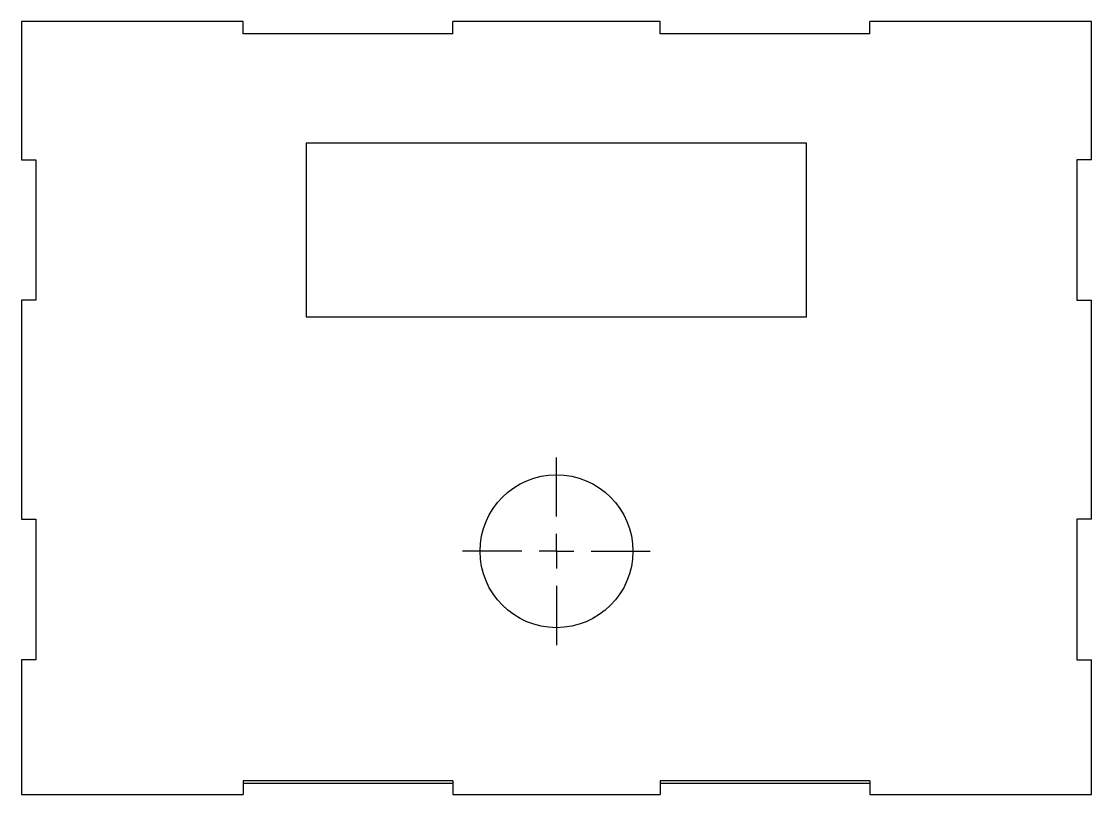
# Model space of a CAD drawing. Extents: x 264 to 418, y 295 to 406.
import ezdxf

# ---------------------------------------------------------------- set-up
doc = ezdxf.new("R2010")
doc.units = 0
doc.linetypes.add('SLD-CONTINUA', pattern=[0])
doc.layers.get('0').update_dxf_attribs({"linetype": 'CONTINUOUS'})

# ---------------------------------------------------------------- blocks, each defined once
blk = doc.blocks.new('SW_CENTERMARKSYMBOL_0')
at = {"color": 0, "linetype": 'SLD-CONTINUA'}
for p, q in [((0, 5), (0, 13.5)), ((0, 0), (0, 2.5)), ((-5, 0), (-13.5, 0)), ((0, 0), (-2.5, 0)), ((0, 0), (0, -2.5)), ((0, 0), (2.5, 0)), ((5, 0), (13.5, 0)), ((0, -5), (0, -13.5))]:
    blk.add_line(p, q, dxfattribs=at)

msp = doc.modelspace()

# ---------------------------------------------------------------- linework, layer by layer
at = {"color": 7, "linetype": 'SLD-CONTINUA'}
for p, q in [((263.9, 405.99), (263.9, 386.09)), ((295.8, 405.99), (263.9, 405.99)), ((295.8, 404.21), (295.8, 405.99)), ((326, 404.21), (326, 405.99)), ((355.8, 405.99), (326, 405.99)), ((355.8, 404.21), (355.8, 405.99)), ((386, 404.21), (386, 405.99)), ((417.9, 405.99), (386, 405.99)), ((417.9, 386.09), (417.9, 405.99)), ((326, 404.21), (295.8, 404.21)), ((386, 404.21), (355.8, 404.21)), ((304.9, 388.49), (304.9, 363.49)), ((376.9, 388.49), (304.9, 388.49)), ((376.9, 363.49), (376.9, 388.49)), ((263.9, 386.09), (266, 386.09)), ((266, 386.09), (266, 365.89)), ((417.9, 386.09), (415.8, 386.09)), ((415.8, 386.09), (415.8, 365.89)), ((263.9, 365.89), (263.9, 334.39)), ((266, 365.89), (263.9, 365.89)), ((415.8, 365.89), (417.9, 365.89)), ((417.9, 334.39), (417.9, 365.89)), ((304.9, 363.49), (376.9, 363.49)), ((263.9, 334.39), (266, 334.39)), ((266, 334.39), (266, 314.19)), ((417.9, 334.39), (415.8, 334.39)), ((415.8, 334.39), (415.8, 314.19)), ((263.9, 314.19), (263.9, 294.79)), ((266, 314.19), (263.9, 314.19)), ((415.8, 314.19), (417.9, 314.19)), ((417.9, 294.79), (417.9, 314.19)), ((326, 296.78), (295.8, 296.78)), ((295.8, 296.78), (295.8, 294.79)), ((295.8, 296.42), (326, 296.42)), ((326, 296.78), (326, 294.79)), ((386, 296.78), (355.8, 296.78)), ((355.8, 296.78), (355.8, 294.79)), ((355.8, 296.42), (386, 296.42)), ((386, 296.78), (386, 294.79)), ((263.9, 294.79), (295.8, 294.79)), ((326, 294.79), (355.8, 294.79)), ((386, 294.79), (417.9, 294.79))]:
    msp.add_line(p, q, dxfattribs=at)
msp.add_circle((340.9, 329.79), 11, dxfattribs=at)

# ---------------------------------------------------------------- block references
msp.add_blockref('SW_CENTERMARKSYMBOL_0', (340.9, 329.79), dxfattribs=at)

doc.saveas('drawing.dxf')
